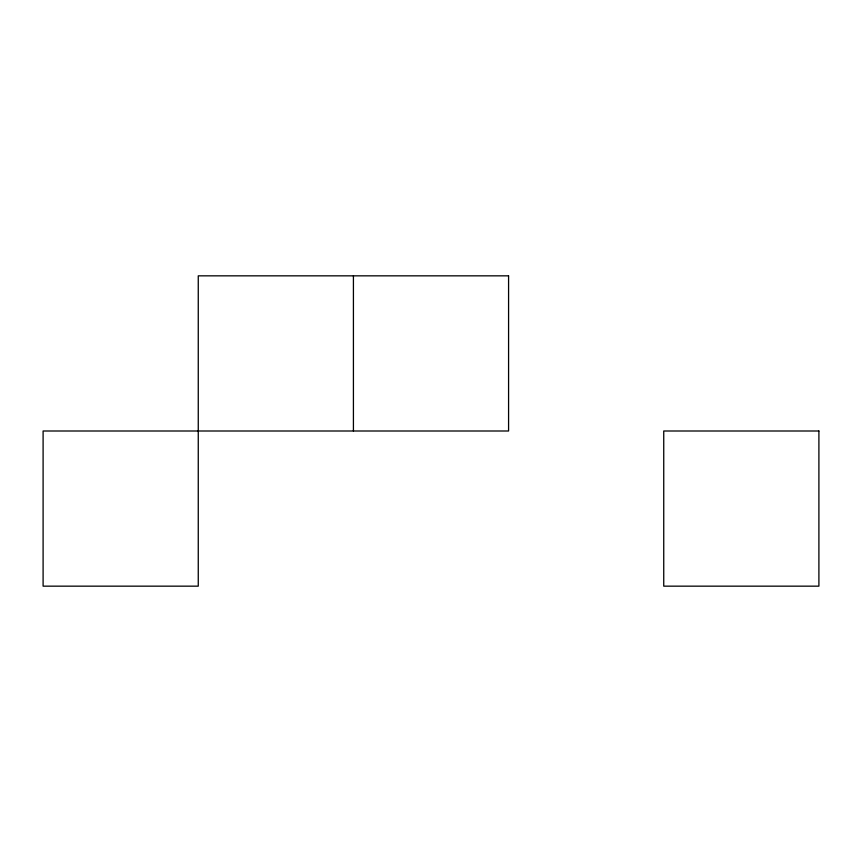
<?xml version="1.0" encoding="UTF-8"?>
<svg xmlns="http://www.w3.org/2000/svg" width="862" height="862" viewBox="0 0 862 862"><rect width="100%" height="100%" fill="white"/><g stroke="black" fill="none" stroke-linecap="round" stroke-linejoin="round"><path stroke-width="1.29" d="M353.42 275.84L353.42 431M508.58 275.84L198.26 275.84L198.26 586.16L43.1 586.16L43.1 431L508.58 431L508.58 275.84M818.9 431L663.74 431L663.74 586.16L818.9 586.16L818.9 431"/></g></svg>
